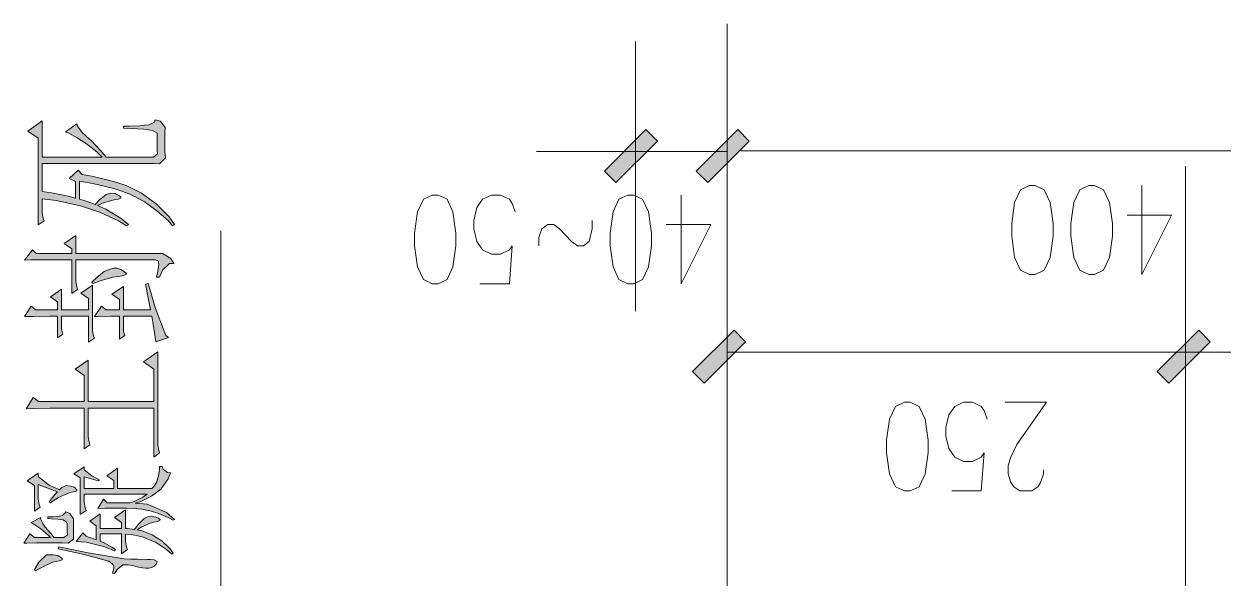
# Model space of a CAD drawing. Header units: millimetres. Extents: x 568 to 57335, y 85 to 28579.
# Drawn here: x 57001.5 to 57075.1, y 28348.7 to 28382.7 of the extents above; entities that cross this region are included whole.
import ezdxf

# ---------------------------------------------------------------- set-up
doc = ezdxf.new("R2010")
doc.units = ezdxf.units.MM

msp = doc.modelspace()

# ---------------------------------------------------------------- hatches: boundary and pattern name
h = msp.add_hatch(color=0)
h.dxf.hatch_style = 2
h.paths.add_polyline_path([(57002.404, 28370.357), (57002.404, 28375.683), (57001.773, 28376.123), (57002.647, 28376.739), (57002.647, 28374.52), (57006.324, 28374.52), (57005.99, 28374.839), (57005.367, 28375.341), (57005.078, 28375.531), (57004.789, 28375.713), (57004.288, 28375.986), (57004.068, 28376.07), (57004.782, 28376.571), (57004.805, 28376.427), (57005.101, 28376.04), (57005.374, 28375.789), (57005.656, 28375.546), (57006.248, 28374.908), (57006.567, 28374.52), (57009.219, 28374.52), (57009.477, 28374.52), (57009.713, 28374.725), (57009.697, 28374.93), (57009.697, 28375.85), (57009.697, 28375.986), (57009.424, 28376.161), (57009.158, 28376.192), (57008.892, 28376.23), (57008.132, 28376.275), (57007.631, 28376.29), (57007.631, 28376.427), (57007.988, 28376.427), (57008.634, 28376.45), (57008.922, 28376.473), (57009.211, 28376.496), (57009.538, 28376.663), (57009.576, 28376.815), (57009.895, 28376.723), (57010.191, 28376.336), (57010.168, 28376.04), (57010.168, 28374.847), (57010.206, 28374.475), (57009.849, 28374.118), (57009.454, 28374.133), (57002.647, 28374.133), (57002.647, 28372.408), (57003.217, 28372.324), (57004.242, 28372.119), (57004.698, 28371.998), (57004.698, 28373.023), (57004.303, 28373.213), (57004.858, 28373.715), (57005.093, 28373.464), (57005.694, 28373.35), (57006.788, 28373.092), (57007.297, 28372.94), (57007.798, 28372.788), (57008.748, 28372.309), (57009.196, 28371.983), (57009.644, 28371.656), (57010.427, 28370.858), (57010.761, 28370.387), (57010.639, 28370.304), (57010.366, 28370.623), (57009.69, 28371.223), (57009.295, 28371.512), (57008.9, 28371.793), (57008.018, 28372.249), (57007.532, 28372.423), (57007.046, 28372.598), (57005.747, 28372.909), (57004.941, 28373.046), (57004.941, 28371.937), (57005.215, 28371.853), (57005.694, 28371.686), (57005.891, 28371.61), (57006.165, 28371.899), (57006.582, 28372.233), (57006.719, 28372.271), (57006.856, 28372.317), (57007.114, 28372.294), (57007.236, 28372.233), (57007.35, 28372.165), (57007.471, 28372.081), (57007.471, 28372.051), (57007.471, 28372.005), (57007.312, 28371.937), (57007.152, 28371.914), (57006.902, 28371.869), (57006.347, 28371.686), (57006.043, 28371.55), (57006.544, 28371.329), (57007.494, 28370.744), (57007.95, 28370.387), (57007.828, 28370.304), (57007.335, 28370.607), (57006.225, 28371.124), (57005.61, 28371.329), (57004.995, 28371.534), (57003.513, 28371.853), (57002.647, 28371.967), (57002.647, 28371.276), (57002.647, 28371.094), (57002.7, 28370.759), (57002.761, 28370.607)])
h = msp.add_hatch(color=0)
h.dxf.hatch_style = 2
h.paths.add_polyline_path([(57037.839, 28372.955), (57037.132, 28373.662), (57039.677, 28376.207), (57040.384, 28375.5)])
h = msp.add_hatch(color=0)
h.dxf.hatch_style = 2
h.paths.add_polyline_path([(57043.476, 28372.955), (57042.769, 28373.662), (57045.315, 28376.207), (57046.021, 28375.5)])
h = msp.add_hatch(color=0)
h.dxf.hatch_style = 2
h.paths.add_polyline_path([(57009.652, 28367.143), (57009.735, 28367.492), (57009.804, 28367.933), (57009.789, 28368.032), (57009.781, 28368.131), (57009.591, 28368.222), (57009.416, 28368.222), (57004.706, 28368.222), (57004.706, 28367.059), (57004.706, 28366.877), (57004.767, 28366.55), (57004.82, 28366.398), (57004.463, 28366.148), (57004.463, 28368.222), (57003.399, 28368.222), (57001.948, 28368.214), (57001.568, 28368.199), (57002.047, 28368.837), (57002.282, 28368.609), (57004.463, 28368.609), (57004.463, 28368.89), (57003.992, 28369.225), (57004.706, 28369.719), (57004.706, 28368.609), (57009.69, 28368.609), (57010.032, 28368.609), (57010.541, 28368.305), (57010.723, 28368.002), (57010.465, 28368.002), (57010.032, 28367.576), (57009.849, 28367.143)])
h = msp.add_hatch(color=0)
h.dxf.hatch_style = 2
h.paths.add_polyline_path([(57005.769, 28366.756), (57005.694, 28366.839), (57005.99, 28367.128), (57006.446, 28367.492), (57006.605, 28367.561), (57006.765, 28367.629), (57007.023, 28367.698), (57007.122, 28367.698), (57007.236, 28367.698), (57007.464, 28367.629), (57007.57, 28367.561), (57007.684, 28367.492), (57007.79, 28367.394), (57007.79, 28367.363), (57007.79, 28367.31), (57007.555, 28367.227), (57007.319, 28367.196), (57006.977, 28367.158), (57006.21, 28366.938)])
h = msp.add_hatch(color=0)
h.dxf.hatch_style = 2
h.paths.add_polyline_path([(57003.589, 28364.757), (57003.095, 28364.757), (57002.085, 28364.742), (57001.568, 28364.735), (57001.971, 28365.373), (57002.244, 28365.145), (57003.589, 28365.145), (57003.589, 28365.646), (57003.156, 28365.95), (57003.825, 28366.421), (57003.825, 28365.145), (57005.496, 28365.145), (57005.496, 28365.844), (57005.017, 28366.171), (57005.732, 28366.672), (57005.732, 28364.066), (57005.732, 28363.884), (57005.792, 28363.557), (57005.853, 28363.405), (57005.496, 28363.154), (57005.496, 28364.757), (57003.825, 28364.757), (57003.825, 28363.952), (57003.908, 28363.648), (57003.589, 28363.428)])
h = msp.add_hatch(color=0)
h.dxf.hatch_style = 2
h.paths.add_polyline_path([(57009.295, 28365.145), (57008.983, 28366.725), (57009.143, 28366.756), (57009.599, 28365.221), (57010.229, 28363.565), (57010.404, 28363.458), (57009.614, 28363.177), (57009.553, 28363.61), (57009.439, 28364.4), (57009.378, 28364.757), (57007.631, 28364.757), (57007.631, 28363.815), (57007.714, 28363.565), (57007.395, 28363.344), (57007.395, 28364.757), (57006.841, 28364.757), (57006.073, 28364.742), (57005.853, 28364.735), (57006.286, 28365.373), (57006.567, 28365.145), (57007.395, 28365.145), (57007.395, 28365.783), (57006.924, 28366.117), (57007.631, 28366.588), (57007.631, 28365.145)])
h = msp.add_hatch(color=0)
h.dxf.hatch_style = 2
h.paths.add_polyline_path([(57043.248, 28360.647), (57042.541, 28361.354), (57045.087, 28363.899), (57045.793, 28363.192)])
h = msp.add_hatch(color=0)
h.dxf.hatch_style = 2
h.paths.add_polyline_path([(57071.761, 28360.647), (57071.055, 28361.354), (57073.6, 28363.899), (57074.307, 28363.192)])
h = msp.add_hatch(color=0)
h.dxf.hatch_style = 2
h.paths.add_polyline_path([(57003.475, 28359.105), (57003.118, 28359.105), (57002.214, 28359.09), (57001.659, 28359.074), (57002.092, 28359.773), (57002.411, 28359.523), (57005.222, 28359.523), (57005.222, 28361.126), (57004.668, 28361.513), (57005.458, 28362.068), (57005.458, 28359.523), (57009.5, 28359.523), (57009.5, 28361.513), (57008.862, 28361.961), (57009.735, 28362.569), (57009.735, 28357.023), (57009.735, 28356.848), (57009.796, 28356.514), (57009.849, 28356.362), (57009.5, 28356.111), (57009.5, 28359.105), (57005.458, 28359.105), (57005.458, 28357.525), (57005.458, 28357.342), (57005.519, 28357.016), (57005.58, 28356.856), (57005.222, 28356.613), (57005.222, 28359.105)])
h = msp.add_hatch(color=0)
h.dxf.hatch_style = 2
h.paths.add_polyline_path([(57003.711, 28354.09), (57003.847, 28354.242), (57004.128, 28354.372), (57004.265, 28354.349), (57004.402, 28354.326), (57004.599, 28354.258), (57004.66, 28354.212), (57004.721, 28354.166), (57004.782, 28354.098), (57004.782, 28354.045), (57004.66, 28353.992), (57004.539, 28353.977), (57004.364, 28353.939), (57004.007, 28353.802), (57003.832, 28353.711), (57003.65, 28353.619), (57003.315, 28353.422), (57003.156, 28353.308), (57003.08, 28353.369), (57003.194, 28353.521), (57003.452, 28353.825), (57003.589, 28353.977), (57002.404, 28354.417), (57002.404, 28353.695), (57002.404, 28353.521), (57002.465, 28353.186), (57002.525, 28353.034), (57002.168, 28352.784), (57002.168, 28354.364), (57001.728, 28354.645), (57002.404, 28355.116), (57002.427, 28354.888), (57003.08, 28354.379)])
h = msp.add_hatch(color=0)
h.dxf.hatch_style = 2
h.paths.add_polyline_path([(57010.685, 28352.229), (57010.381, 28352.396), (57009.811, 28352.647), (57009.53, 28352.731), (57009.257, 28352.814), (57008.763, 28352.913), (57008.543, 28352.936), (57008.322, 28352.958), (57007.813, 28352.981), (57007.517, 28352.981), (57007.213, 28352.981), (57006.484, 28352.966), (57006.051, 28352.951), (57006.408, 28353.536), (57006.643, 28353.308), (57008.026, 28353.308), (57008.284, 28353.391), (57008.824, 28353.657), (57009.097, 28353.84), (57005.215, 28353.84), (57005.215, 28353.505), (57005.215, 28353.323), (57005.276, 28352.989), (57005.336, 28352.837), (57004.979, 28352.594), (57004.979, 28354.835), (57004.584, 28355.086), (57005.215, 28355.504), (57005.215, 28355.336), (57005.694, 28354.949), (57006.165, 28354.721), (57006.089, 28354.645), (57005.215, 28354.888), (57005.215, 28354.174), (57007.038, 28354.174), (57007.038, 28354.668), (57006.605, 28354.949), (57007.274, 28355.42), (57007.274, 28354.174), (57009.378, 28354.174), (57009.492, 28354.296), (57009.675, 28354.592), (57009.728, 28354.767), (57009.789, 28354.941), (57009.849, 28355.321), (57009.849, 28355.526), (57010.009, 28355.526), (57010.07, 28355.359), (57010.328, 28355.169), (57010.526, 28355.139), (57010.381, 28354.767), (57009.948, 28354.166), (57009.652, 28353.939), (57009.356, 28353.703), (57008.702, 28353.384), (57008.345, 28353.285), (57009.082, 28353.217), (57010.282, 28352.715), (57010.761, 28352.282)])
h = msp.add_hatch(color=0)
h.dxf.hatch_style = 2
h.paths.add_polyline_path([(57003.908, 28350.846), (57002.723, 28350.846), (57002.305, 28350.846), (57001.712, 28350.831), (57001.53, 28350.816), (57001.887, 28351.401), (57002.168, 28351.173), (57003.156, 28351.173), (57003.057, 28351.272), (57002.829, 28351.485), (57002.7, 28351.591), (57002.571, 28351.705), (57002.206, 28351.956), (57001.971, 28352.092), (57002.563, 28352.396), (57002.541, 28352.313), (57002.677, 28352.024), (57002.837, 28351.811), (57003.019, 28351.606), (57003.278, 28351.287), (57003.353, 28351.173), (57003.749, 28351.173), (57003.984, 28351.165), (57004.204, 28351.333), (57004.182, 28351.507), (57004.182, 28352.009), (57004.144, 28352.123), (57003.938, 28352.252), (57003.771, 28352.275), (57003.597, 28352.29), (57003.217, 28352.328), (57002.996, 28352.343), (57002.996, 28352.449), (57003.293, 28352.449), (57003.688, 28352.48), (57003.787, 28352.51), (57003.885, 28352.533), (57004.045, 28352.662), (57004.106, 28352.753), (57004.341, 28352.647), (57004.577, 28352.313), (57004.577, 28352.092), (57004.577, 28351.317), (57004.577, 28351.067), (57004.242, 28350.831)])
h = msp.add_hatch(color=0)
h.dxf.hatch_style = 2
h.paths.add_polyline_path([(57007.076, 28352.396), (57007.752, 28352.867), (57007.752, 28351.728), (57007.889, 28351.72), (57008.17, 28351.69), (57008.307, 28351.674), (57008.543, 28351.978), (57008.9, 28352.343), (57009.021, 28352.396), (57009.135, 28352.449), (57009.378, 28352.48), (57009.492, 28352.449), (57009.614, 28352.427), (57009.789, 28352.351), (57009.849, 28352.297), (57009.91, 28352.252), (57009.728, 28352.161), (57009.492, 28352.123), (57009.28, 28352.062), (57008.763, 28351.826), (57008.467, 28351.644), (57008.778, 28351.576), (57009.394, 28351.333), (57009.69, 28351.15), (57009.986, 28350.968), (57010.48, 28350.497), (57010.685, 28350.208), (57010.602, 28350.147), (57010.282, 28350.444), (57009.606, 28350.884), (57009.234, 28351.036), (57008.869, 28351.188), (57008.125, 28351.355), (57007.752, 28351.371), (57007.752, 28351.097), (57007.752, 28350.915), (57007.813, 28350.58), (57007.874, 28350.428), (57007.517, 28350.178), (57007.517, 28351.401), (57006.203, 28351.401), (57006.203, 28350.953), (57006.446, 28350.846), (57006.917, 28350.58), (57007.152, 28350.428), (57007.076, 28350.345), (57006.499, 28350.596), (57005.336, 28350.884), (57004.736, 28350.93), (57005.139, 28351.454), (57005.336, 28351.257), (57005.488, 28351.203), (57005.807, 28351.097), (57005.967, 28351.036), (57005.967, 28351.895), (57005.572, 28352.176), (57006.203, 28352.617), (57006.203, 28351.728), (57007.517, 28351.728), (57007.517, 28352.092)])
h = msp.add_hatch(color=0)
h.dxf.hatch_style = 2
h.paths.add_polyline_path([(57006.955, 28348.985), (57007, 28349.122), (57007.038, 28349.319), (57007.038, 28349.372), (57007.038, 28349.433), (57006.94, 28349.562), (57006.841, 28349.638), (57006.742, 28349.714), (57005.139, 28350.14), (57003.635, 28350.482), (57003.673, 28350.596), (57005.473, 28350.231), (57007.684, 28349.859), (57008.087, 28349.843), (57008.489, 28349.836), (57009.097, 28349.821), (57009.295, 28349.821), (57009.515, 28349.805), (57009.697, 28349.707), (57009.675, 28349.623), (57009.644, 28349.54), (57009.53, 28349.418), (57009.454, 28349.372), (57009.371, 28349.334), (57009.196, 28349.289), (57009.097, 28349.289), (57008.998, 28349.289), (57008.793, 28349.312), (57008.679, 28349.334), (57008.573, 28349.357), (57008.368, 28349.403), (57008.269, 28349.433), (57008.163, 28349.456), (57007.912, 28349.486), (57007.752, 28349.486), (57007.593, 28349.486), (57007.259, 28349.22), (57007.076, 28348.962)])
h = msp.add_hatch(color=0)
h.dxf.hatch_style = 2
h.paths.add_polyline_path([(57002.244, 28349.122), (57002.168, 28349.205), (57002.442, 28349.654), (57002.92, 28350.102), (57003.118, 28350.109), (57003.315, 28350.117), (57003.604, 28350.071), (57003.688, 28350.011), (57003.779, 28349.957), (57003.87, 28349.874), (57003.87, 28349.843), (57003.87, 28349.805), (57003.688, 28349.737), (57003.513, 28349.707), (57003.278, 28349.654), (57002.639, 28349.357)])

# ---------------------------------------------------------------- linework, layer by layer
at = {"color": 0, "lineweight": 0}
for points in [[(57044.676, 28343.568), (57044.676, 28382.695)], [(57039.039, 28381.616), (57039.039, 28365.069)], [(57044.676, 28374.862), (57032.969, 28374.862)], [(57045.512, 28374.908), (57090.292, 28374.908)], [(57072.787, 28368.495), (57072.787, 28373.973)], [(57070.113, 28367.325), (57070.113, 28372.78)], [(57029.489, 28366.748), (57031.305, 28366.748), (57031.487, 28369.08), (57031.305, 28368.822), (57030.758, 28368.564), (57030.211, 28368.564), (57029.664, 28368.822), (57029.307, 28369.339), (57029.124, 28370.121), (57029.124, 28370.638), (57029.307, 28371.42), (57029.664, 28371.937), (57030.211, 28372.195), (57030.758, 28372.195), (57031.305, 28371.937), (57031.487, 28371.679), (57031.669, 28371.154)], [(57041.842, 28366.748), (57041.842, 28372.195)], [(57044.676, 28372.317), (57044.676, 28368.404)], [(57036.387, 28370.638), (57036.387, 28370.121), (57036.205, 28369.339), (57035.848, 28369.08), (57035.483, 28369.08), (57035.119, 28369.339), (57034.389, 28370.121), (57034.025, 28370.38), (57033.668, 28370.38), (57033.303, 28370.121), (57033.121, 28369.597), (57033.121, 28369.08)], [(57041.842, 28366.748), (57043.658, 28370.38), (57040.931, 28370.38)], [(57070.113, 28367.325), (57071.929, 28370.957), (57069.209, 28370.957)], [(57013.61, 28345.262), (57013.61, 28369.992)], [(57013.61, 28342.368), (57013.61, 28369.992)], [(57072.787, 28334.846), (57072.787, 28368.495)], [(57044.676, 28362.546), (57089.456, 28362.546)], [(57058.443, 28354.03), (57060.259, 28354.03), (57060.441, 28356.362), (57060.259, 28356.104), (57059.719, 28355.845), (57059.172, 28355.845), (57058.625, 28356.104), (57058.261, 28356.628), (57058.078, 28357.403), (57058.078, 28357.92), (57058.261, 28358.702), (57058.625, 28359.219), (57059.172, 28359.477), (57059.719, 28359.477), (57060.259, 28359.219), (57060.441, 28358.96), (57060.624, 28358.444)], [(57064.08, 28355.329), (57064.08, 28355.071), (57063.898, 28354.546), (57063.716, 28354.288), (57063.351, 28354.03), (57062.622, 28354.03), (57062.257, 28354.288), (57062.075, 28354.546), (57061.9, 28355.071), (57061.9, 28355.587), (57062.075, 28356.104), (57062.439, 28356.886), (57064.255, 28359.477), (57061.718, 28359.477)]]:
    msp.add_lwpolyline(points, dxfattribs=at)
for points in [[(57002.404, 28370.357), (57002.404, 28375.683), (57001.773, 28376.123), (57002.647, 28376.739), (57002.647, 28374.52), (57006.324, 28374.52), (57005.99, 28374.839), (57005.367, 28375.341), (57005.078, 28375.531), (57004.789, 28375.713), (57004.288, 28375.986), (57004.068, 28376.07), (57004.782, 28376.571), (57004.805, 28376.427), (57005.101, 28376.04), (57005.374, 28375.789), (57005.656, 28375.546), (57006.248, 28374.908), (57006.567, 28374.52), (57009.219, 28374.52), (57009.477, 28374.52), (57009.713, 28374.725), (57009.697, 28374.93), (57009.697, 28375.85), (57009.697, 28375.986), (57009.424, 28376.161), (57009.158, 28376.192), (57008.892, 28376.23), (57008.132, 28376.275), (57007.631, 28376.29), (57007.631, 28376.427), (57007.988, 28376.427), (57008.634, 28376.45), (57008.922, 28376.473), (57009.211, 28376.496), (57009.538, 28376.663), (57009.576, 28376.815), (57009.895, 28376.723), (57010.191, 28376.336), (57010.168, 28376.04), (57010.168, 28374.847), (57010.206, 28374.475), (57009.849, 28374.118), (57009.454, 28374.133), (57002.647, 28374.133), (57002.647, 28372.408), (57003.217, 28372.324), (57004.242, 28372.119), (57004.698, 28371.998), (57004.698, 28373.023), (57004.303, 28373.213), (57004.858, 28373.715), (57005.093, 28373.464), (57005.694, 28373.35), (57006.788, 28373.092), (57007.297, 28372.94), (57007.798, 28372.788), (57008.748, 28372.309), (57009.196, 28371.983), (57009.644, 28371.656), (57010.427, 28370.858), (57010.761, 28370.387), (57010.639, 28370.304), (57010.366, 28370.623), (57009.69, 28371.223), (57009.295, 28371.512), (57008.9, 28371.793), (57008.018, 28372.249), (57007.532, 28372.423), (57007.046, 28372.598), (57005.747, 28372.909), (57004.941, 28373.046), (57004.941, 28371.937), (57005.215, 28371.853), (57005.694, 28371.686), (57005.891, 28371.61), (57006.165, 28371.899), (57006.582, 28372.233), (57006.719, 28372.271), (57006.856, 28372.317), (57007.114, 28372.294), (57007.236, 28372.233), (57007.35, 28372.165), (57007.471, 28372.081), (57007.471, 28372.051), (57007.471, 28372.005), (57007.312, 28371.937), (57007.152, 28371.914), (57006.902, 28371.869), (57006.347, 28371.686), (57006.043, 28371.55), (57006.544, 28371.329), (57007.494, 28370.744), (57007.95, 28370.387), (57007.828, 28370.304), (57007.335, 28370.607), (57006.225, 28371.124), (57005.61, 28371.329), (57004.995, 28371.534), (57003.513, 28371.853), (57002.647, 28371.967), (57002.647, 28371.276), (57002.647, 28371.094), (57002.7, 28370.759), (57002.761, 28370.607)], [(57037.839, 28372.955), (57037.132, 28373.662), (57039.677, 28376.207), (57040.384, 28375.5)], [(57043.476, 28372.955), (57042.769, 28373.662), (57045.315, 28376.207), (57046.021, 28375.5)], [(57063.571, 28367.325), (57064.118, 28367.584), (57064.483, 28368.366), (57064.665, 28369.665), (57064.665, 28370.44), (57064.483, 28371.739), (57064.118, 28372.514), (57063.571, 28372.78), (57063.214, 28372.78), (57062.667, 28372.514), (57062.303, 28371.739), (57062.12, 28370.44), (57062.12, 28369.665), (57062.303, 28368.366), (57062.667, 28367.584), (57063.214, 28367.325)], [(57067.211, 28367.325), (57067.75, 28367.584), (57068.115, 28368.366), (57068.297, 28369.665), (57068.297, 28370.44), (57068.115, 28371.739), (57067.75, 28372.514), (57067.211, 28372.78), (57066.846, 28372.78), (57066.299, 28372.514), (57065.934, 28371.739), (57065.752, 28370.44), (57065.752, 28369.665), (57065.934, 28368.366), (57066.299, 28367.584), (57066.846, 28367.325)], [(57026.944, 28366.748), (57027.483, 28367.006), (57027.848, 28367.781), (57028.03, 28369.08), (57028.03, 28369.863), (57027.848, 28371.154), (57027.483, 28371.937), (57026.944, 28372.195), (57026.579, 28372.195), (57026.032, 28371.937), (57025.667, 28371.154), (57025.485, 28369.863), (57025.485, 28369.08), (57025.667, 28367.781), (57026.032, 28367.006), (57026.579, 28366.748)], [(57038.933, 28366.748), (57039.48, 28367.006), (57039.844, 28367.781), (57040.027, 28369.08), (57040.027, 28369.863), (57039.844, 28371.154), (57039.48, 28371.937), (57038.933, 28372.195), (57038.568, 28372.195), (57038.029, 28371.937), (57037.664, 28371.154), (57037.482, 28369.863), (57037.482, 28369.08), (57037.664, 28367.781), (57038.029, 28367.006), (57038.568, 28366.748)], [(57009.652, 28367.143), (57009.735, 28367.492), (57009.804, 28367.933), (57009.789, 28368.032), (57009.781, 28368.131), (57009.591, 28368.222), (57009.416, 28368.222), (57004.706, 28368.222), (57004.706, 28367.059), (57004.706, 28366.877), (57004.767, 28366.55), (57004.82, 28366.398), (57004.463, 28366.148), (57004.463, 28368.222), (57003.399, 28368.222), (57001.948, 28368.214), (57001.568, 28368.199), (57002.047, 28368.837), (57002.282, 28368.609), (57004.463, 28368.609), (57004.463, 28368.89), (57003.992, 28369.225), (57004.706, 28369.719), (57004.706, 28368.609), (57009.69, 28368.609), (57010.032, 28368.609), (57010.541, 28368.305), (57010.723, 28368.002), (57010.465, 28368.002), (57010.032, 28367.576), (57009.849, 28367.143)], [(57005.769, 28366.756), (57005.694, 28366.839), (57005.99, 28367.128), (57006.446, 28367.492), (57006.605, 28367.561), (57006.765, 28367.629), (57007.023, 28367.698), (57007.122, 28367.698), (57007.236, 28367.698), (57007.464, 28367.629), (57007.57, 28367.561), (57007.684, 28367.492), (57007.79, 28367.394), (57007.79, 28367.363), (57007.79, 28367.31), (57007.555, 28367.227), (57007.319, 28367.196), (57006.977, 28367.158), (57006.21, 28366.938)], [(57003.589, 28364.757), (57003.095, 28364.757), (57002.085, 28364.742), (57001.568, 28364.735), (57001.971, 28365.373), (57002.244, 28365.145), (57003.589, 28365.145), (57003.589, 28365.646), (57003.156, 28365.95), (57003.825, 28366.421), (57003.825, 28365.145), (57005.496, 28365.145), (57005.496, 28365.844), (57005.017, 28366.171), (57005.732, 28366.672), (57005.732, 28364.066), (57005.732, 28363.884), (57005.792, 28363.557), (57005.853, 28363.405), (57005.496, 28363.154), (57005.496, 28364.757), (57003.825, 28364.757), (57003.825, 28363.952), (57003.908, 28363.648), (57003.589, 28363.428)], [(57009.295, 28365.145), (57008.983, 28366.725), (57009.143, 28366.756), (57009.599, 28365.221), (57010.229, 28363.565), (57010.404, 28363.458), (57009.614, 28363.177), (57009.553, 28363.61), (57009.439, 28364.4), (57009.378, 28364.757), (57007.631, 28364.757), (57007.631, 28363.815), (57007.714, 28363.565), (57007.395, 28363.344), (57007.395, 28364.757), (57006.841, 28364.757), (57006.073, 28364.742), (57005.853, 28364.735), (57006.286, 28365.373), (57006.567, 28365.145), (57007.395, 28365.145), (57007.395, 28365.783), (57006.924, 28366.117), (57007.631, 28366.588), (57007.631, 28365.145)], [(57043.248, 28360.647), (57042.541, 28361.354), (57045.087, 28363.899), (57045.793, 28363.192)], [(57071.761, 28360.647), (57071.055, 28361.354), (57073.6, 28363.899), (57074.307, 28363.192)], [(57003.475, 28359.105), (57003.118, 28359.105), (57002.214, 28359.09), (57001.659, 28359.074), (57002.092, 28359.773), (57002.411, 28359.523), (57005.222, 28359.523), (57005.222, 28361.126), (57004.668, 28361.513), (57005.458, 28362.068), (57005.458, 28359.523), (57009.5, 28359.523), (57009.5, 28361.513), (57008.862, 28361.961), (57009.735, 28362.569), (57009.735, 28357.023), (57009.735, 28356.848), (57009.796, 28356.514), (57009.849, 28356.362), (57009.5, 28356.111), (57009.5, 28359.105), (57005.458, 28359.105), (57005.458, 28357.525), (57005.458, 28357.342), (57005.519, 28357.016), (57005.58, 28356.856), (57005.222, 28356.613), (57005.222, 28359.105)], [(57055.898, 28354.03), (57056.445, 28354.288), (57056.81, 28355.071), (57056.992, 28356.362), (57056.992, 28357.145), (57056.81, 28358.444), (57056.445, 28359.219), (57055.898, 28359.477), (57055.541, 28359.477), (57054.994, 28359.219), (57054.629, 28358.444), (57054.447, 28357.145), (57054.447, 28356.362), (57054.629, 28355.071), (57054.994, 28354.288), (57055.541, 28354.03)], [(57003.711, 28354.09), (57003.847, 28354.242), (57004.128, 28354.372), (57004.265, 28354.349), (57004.402, 28354.326), (57004.599, 28354.258), (57004.66, 28354.212), (57004.721, 28354.166), (57004.782, 28354.098), (57004.782, 28354.045), (57004.66, 28353.992), (57004.539, 28353.977), (57004.364, 28353.939), (57004.007, 28353.802), (57003.832, 28353.711), (57003.65, 28353.619), (57003.315, 28353.422), (57003.156, 28353.308), (57003.08, 28353.369), (57003.194, 28353.521), (57003.452, 28353.825), (57003.589, 28353.977), (57002.404, 28354.417), (57002.404, 28353.695), (57002.404, 28353.521), (57002.465, 28353.186), (57002.525, 28353.034), (57002.168, 28352.784), (57002.168, 28354.364), (57001.728, 28354.645), (57002.404, 28355.116), (57002.427, 28354.888), (57003.08, 28354.379)], [(57010.685, 28352.229), (57010.381, 28352.396), (57009.811, 28352.647), (57009.53, 28352.731), (57009.257, 28352.814), (57008.763, 28352.913), (57008.543, 28352.936), (57008.322, 28352.958), (57007.813, 28352.981), (57007.517, 28352.981), (57007.213, 28352.981), (57006.484, 28352.966), (57006.051, 28352.951), (57006.408, 28353.536), (57006.643, 28353.308), (57008.026, 28353.308), (57008.284, 28353.391), (57008.824, 28353.657), (57009.097, 28353.84), (57005.215, 28353.84), (57005.215, 28353.505), (57005.215, 28353.323), (57005.276, 28352.989), (57005.336, 28352.837), (57004.979, 28352.594), (57004.979, 28354.835), (57004.584, 28355.086), (57005.215, 28355.504), (57005.215, 28355.336), (57005.694, 28354.949), (57006.165, 28354.721), (57006.089, 28354.645), (57005.215, 28354.888), (57005.215, 28354.174), (57007.038, 28354.174), (57007.038, 28354.668), (57006.605, 28354.949), (57007.274, 28355.42), (57007.274, 28354.174), (57009.378, 28354.174), (57009.492, 28354.296), (57009.675, 28354.592), (57009.728, 28354.767), (57009.789, 28354.941), (57009.849, 28355.321), (57009.849, 28355.526), (57010.009, 28355.526), (57010.07, 28355.359), (57010.328, 28355.169), (57010.526, 28355.139), (57010.381, 28354.767), (57009.948, 28354.166), (57009.652, 28353.939), (57009.356, 28353.703), (57008.702, 28353.384), (57008.345, 28353.285), (57009.082, 28353.217), (57010.282, 28352.715), (57010.761, 28352.282)], [(57003.908, 28350.846), (57002.723, 28350.846), (57002.305, 28350.846), (57001.712, 28350.831), (57001.53, 28350.816), (57001.887, 28351.401), (57002.168, 28351.173), (57003.156, 28351.173), (57003.057, 28351.272), (57002.829, 28351.485), (57002.7, 28351.591), (57002.571, 28351.705), (57002.206, 28351.956), (57001.971, 28352.092), (57002.563, 28352.396), (57002.541, 28352.313), (57002.677, 28352.024), (57002.837, 28351.811), (57003.019, 28351.606), (57003.278, 28351.287), (57003.353, 28351.173), (57003.749, 28351.173), (57003.984, 28351.165), (57004.204, 28351.333), (57004.182, 28351.507), (57004.182, 28352.009), (57004.144, 28352.123), (57003.938, 28352.252), (57003.771, 28352.275), (57003.597, 28352.29), (57003.217, 28352.328), (57002.996, 28352.343), (57002.996, 28352.449), (57003.293, 28352.449), (57003.688, 28352.48), (57003.787, 28352.51), (57003.885, 28352.533), (57004.045, 28352.662), (57004.106, 28352.753), (57004.341, 28352.647), (57004.577, 28352.313), (57004.577, 28352.092), (57004.577, 28351.317), (57004.577, 28351.067), (57004.242, 28350.831)], [(57007.076, 28352.396), (57007.752, 28352.867), (57007.752, 28351.728), (57007.889, 28351.72), (57008.17, 28351.69), (57008.307, 28351.674), (57008.543, 28351.978), (57008.9, 28352.343), (57009.021, 28352.396), (57009.135, 28352.449), (57009.378, 28352.48), (57009.492, 28352.449), (57009.614, 28352.427), (57009.789, 28352.351), (57009.849, 28352.297), (57009.91, 28352.252), (57009.728, 28352.161), (57009.492, 28352.123), (57009.28, 28352.062), (57008.763, 28351.826), (57008.467, 28351.644), (57008.778, 28351.576), (57009.394, 28351.333), (57009.69, 28351.15), (57009.986, 28350.968), (57010.48, 28350.497), (57010.685, 28350.208), (57010.602, 28350.147), (57010.282, 28350.444), (57009.606, 28350.884), (57009.234, 28351.036), (57008.869, 28351.188), (57008.125, 28351.355), (57007.752, 28351.371), (57007.752, 28351.097), (57007.752, 28350.915), (57007.813, 28350.58), (57007.874, 28350.428), (57007.517, 28350.178), (57007.517, 28351.401), (57006.203, 28351.401), (57006.203, 28350.953), (57006.446, 28350.846), (57006.917, 28350.58), (57007.152, 28350.428), (57007.076, 28350.345), (57006.499, 28350.596), (57005.336, 28350.884), (57004.736, 28350.93), (57005.139, 28351.454), (57005.336, 28351.257), (57005.488, 28351.203), (57005.807, 28351.097), (57005.967, 28351.036), (57005.967, 28351.895), (57005.572, 28352.176), (57006.203, 28352.617), (57006.203, 28351.728), (57007.517, 28351.728), (57007.517, 28352.092)], [(57006.955, 28348.985), (57007, 28349.122), (57007.038, 28349.319), (57007.038, 28349.372), (57007.038, 28349.433), (57006.94, 28349.562), (57006.841, 28349.638), (57006.742, 28349.714), (57005.139, 28350.14), (57003.635, 28350.482), (57003.673, 28350.596), (57005.473, 28350.231), (57007.684, 28349.859), (57008.087, 28349.843), (57008.489, 28349.836), (57009.097, 28349.821), (57009.295, 28349.821), (57009.515, 28349.805), (57009.697, 28349.707), (57009.675, 28349.623), (57009.644, 28349.54), (57009.53, 28349.418), (57009.454, 28349.372), (57009.371, 28349.334), (57009.196, 28349.289), (57009.097, 28349.289), (57008.998, 28349.289), (57008.793, 28349.312), (57008.679, 28349.334), (57008.573, 28349.357), (57008.368, 28349.403), (57008.269, 28349.433), (57008.163, 28349.456), (57007.912, 28349.486), (57007.752, 28349.486), (57007.593, 28349.486), (57007.259, 28349.22), (57007.076, 28348.962)], [(57002.244, 28349.122), (57002.168, 28349.205), (57002.442, 28349.654), (57002.92, 28350.102), (57003.118, 28350.109), (57003.315, 28350.117), (57003.604, 28350.071), (57003.688, 28350.011), (57003.779, 28349.957), (57003.87, 28349.874), (57003.87, 28349.843), (57003.87, 28349.805), (57003.688, 28349.737), (57003.513, 28349.707), (57003.278, 28349.654), (57002.639, 28349.357)]]:
    msp.add_lwpolyline(points, close=True, dxfattribs=at)

doc.saveas('drawing.dxf')
